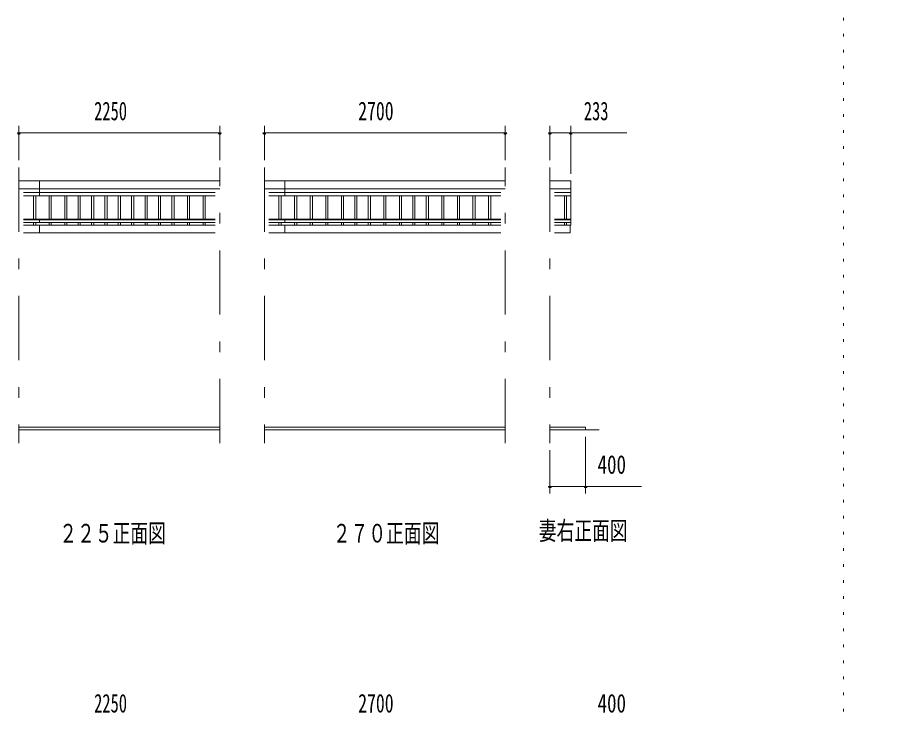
# Model space of a CAD drawing. Units: millimetres, scale not verified. Extents: x -35377 to 35393, y -16800 to 16800.
# Drawn here: x -21384 to -11557, y 975 to 8792 of the extents above; entities that cross this region are included whole.
import ezdxf
from ezdxf.enums import TextEntityAlignment as Align

# ---------------------------------------------------------------- set-up
doc = ezdxf.new("R2010")
doc.units = ezdxf.units.MM
doc.header["$LTSCALE"] = 60
doc.linetypes.add('USER3', pattern=[24, 12, -5, 2, -5])
doc.linetypes.add('USER4', pattern=[3, 0.5, -2.5])
for name, color, linetype, lineweight in [('0-2_1-08BOLD', 7, 'Continuous', 18), ('0-3_1-28CENTER', 3, 'USER3', 18), ('0-4_1-48THIN', 4, 'Continuous', 18), ('0-5_1-58DIM', 3, 'Continuous', 18), ('0-D_F-E_J_ADD', 5, 'USER4', 18)]:
    doc.layers.add(name, color=color, linetype=linetype, lineweight=lineweight)
doc.styles.add('ＭＳ ゴシック', font='')
doc.styles.get('ＭＳ ゴシック').set_extended_font_data('MS Gothic')

msp = doc.modelspace()

# ---------------------------------------------------------------- linework, layer by layer
at = {"layer": '0-2_1-08BOLD'}
for p, q in [((-21367.83, 6963.33), (-19117.83, 6963.33)), ((-21137.83, 6794.38), (-21137.83, 6963.33)), ((-18617.84, 6963.33), (-15917.84, 6963.33)), ((-18387.84, 6794.38), (-18387.84, 6963.33)), ((-19117.83, 6872.55), (-21367.83, 6872.55)), ((-21317.02, 6833.46), (-19168.63, 6833.46)), ((-19168.63, 6794.38), (-21317.02, 6794.38)), ((-15917.84, 6872.55), (-18617.84, 6872.55)), ((-18567.04, 6833.46), (-15968.64, 6833.46)), ((-15968.64, 6794.38), (-18567.04, 6794.38)), ((-15417.83, 6872.55), (-15184.83, 6872.55)), ((-15184.83, 6833.46), (-15367.03, 6833.46)), ((-15367.03, 6794.38), (-15184.83, 6794.38)), ((-21317.02, 6534.23), (-19168.63, 6534.23)), ((-19168.63, 6524.84), (-21317.02, 6524.84)), ((-21317.02, 6495.21), (-19168.63, 6495.21)), ((-21137.83, 6495.21), (-21137.83, 6534.23)), ((-18567.04, 6534.23), (-15968.64, 6534.23)), ((-15968.64, 6524.84), (-18567.04, 6524.84)), ((-18567.04, 6495.21), (-15968.64, 6495.21)), ((-18387.84, 6534.23), (-18387.84, 6495.21)), ((-15367.03, 6534.23), (-15184.83, 6534.23)), ((-15184.83, 6524.84), (-15367.03, 6524.84)), ((-15367.03, 6495.21), (-15184.83, 6495.21)), ((-19168.63, 6468.03), (-21317.02, 6468.03)), ((-21137.83, 6382.18), (-21137.83, 6468.03)), ((-15968.64, 6468.03), (-18567.04, 6468.03)), ((-18387.84, 6468.03), (-18387.84, 6382.18)), ((-15184.83, 6468.03), (-15367.03, 6468.03)), ((-21317.02, 6382.18), (-19168.63, 6382.18)), ((-18567.04, 6382.18), (-15968.64, 6382.18)), ((-19117.83, 4204.33), (-21367.83, 4204.33)), ((-21367.83, 4174.33), (-19117.83, 4174.33)), ((-18617.84, 4204.33), (-15917.84, 4204.33)), ((-15917.84, 4174.33), (-18617.84, 4174.33)), ((-15017.83, 4204.33), (-15417.83, 4204.33)), ((-15417.83, 4174.33), (-14867.83, 4174.33)), ((-15017.83, 4204.33), (-15017.83, 4174.33))]:
    msp.add_line(p, q, dxfattribs=at)
for points in [[(-15184.83, 6468.03), (-15184.83, 6963.33), (-15417.83, 6963.33)], [(-15367.03, 6382.18), (-15189.83, 6382.18), (-15189.83, 6468.03)]]:
    msp.add_lwpolyline(points, dxfattribs=at)
at = {"layer": '0-3_1-28CENTER'}
for p, q in [((-21367.83, 7113.33), (-21367.83, 4024.33)), ((-19117.83, 4024.33), (-19117.83, 7113.33)), ((-18617.84, 7113.33), (-18617.84, 4024.33)), ((-15917.84, 4024.33), (-15917.84, 7113.33)), ((-15417.83, 7113.33), (-15417.83, 4024.33))]:
    msp.add_line(p, q, dxfattribs=at)
at = {"layer": '0-4_1-48THIN'}
for p, q in [((-21205.32, 6794.38), (-21205.32, 6534.23)), ((-21180.32, 6534.23), (-21180.32, 6794.38)), ((-21030.32, 6534.23), (-21030.32, 6794.38)), ((-21005.32, 6794.38), (-21005.32, 6534.23)), ((-20855.32, 6794.38), (-20855.32, 6534.23)), ((-20830.32, 6534.23), (-20830.32, 6794.38)), ((-20705.32, 6534.23), (-20705.32, 6794.38)), ((-20680.32, 6794.38), (-20680.32, 6534.23)), ((-20555.32, 6794.38), (-20555.32, 6534.23)), ((-20530.32, 6534.23), (-20530.32, 6794.38)), ((-20405.32, 6534.23), (-20405.32, 6794.38)), ((-20380.32, 6794.38), (-20380.32, 6534.23)), ((-20255.32, 6794.38), (-20255.32, 6534.23)), ((-20230.32, 6534.23), (-20230.32, 6794.38)), ((-20105.32, 6534.23), (-20105.32, 6794.38)), ((-20080.32, 6794.38), (-20080.32, 6534.23)), ((-19955.32, 6794.38), (-19955.32, 6534.23)), ((-19930.32, 6534.23), (-19930.32, 6794.38)), ((-19805.32, 6534.23), (-19805.32, 6794.38)), ((-19780.32, 6794.38), (-19780.32, 6534.23)), ((-19655.33, 6794.38), (-19655.33, 6534.23)), ((-19630.32, 6534.23), (-19630.32, 6794.38)), ((-19480.32, 6534.23), (-19480.32, 6794.38)), ((-19455.32, 6794.38), (-19455.32, 6534.23)), ((-19305.33, 6794.38), (-19305.33, 6534.23)), ((-19280.33, 6534.23), (-19280.33, 6794.38)), ((-18455.33, 6534.23), (-18455.33, 6794.38)), ((-18430.33, 6794.38), (-18430.33, 6534.23)), ((-18280.33, 6534.23), (-18280.33, 6794.38)), ((-18255.33, 6794.38), (-18255.33, 6534.23)), ((-18105.33, 6534.23), (-18105.33, 6794.38)), ((-18080.33, 6794.38), (-18080.33, 6534.23)), ((-17930.33, 6534.23), (-17930.33, 6794.38)), ((-17905.33, 6794.38), (-17905.33, 6534.23)), ((-17755.33, 6534.23), (-17755.33, 6794.38)), ((-17730.33, 6794.38), (-17730.33, 6534.23)), ((-17605.33, 6534.23), (-17605.33, 6794.38)), ((-17580.33, 6794.38), (-17580.33, 6534.23)), ((-17455.34, 6534.23), (-17455.34, 6794.38)), ((-17430.34, 6794.38), (-17430.34, 6534.23)), ((-17280.33, 6534.23), (-17280.33, 6794.38)), ((-17255.33, 6794.38), (-17255.33, 6534.23)), ((-17105.33, 6534.23), (-17105.33, 6794.38)), ((-17080.33, 6794.38), (-17080.33, 6534.23)), ((-16955.34, 6534.23), (-16955.34, 6794.38)), ((-16930.33, 6794.38), (-16930.33, 6534.23)), ((-16805.33, 6534.23), (-16805.33, 6794.38)), ((-16780.33, 6794.38), (-16780.33, 6534.23)), ((-16630.34, 6534.23), (-16630.34, 6794.38)), ((-16605.33, 6794.38), (-16605.33, 6534.23)), ((-16455.34, 6534.23), (-16455.34, 6794.38)), ((-16430.33, 6794.38), (-16430.33, 6534.23)), ((-16280.33, 6534.23), (-16280.33, 6794.38)), ((-16255.34, 6794.38), (-16255.34, 6534.23)), ((-16105.34, 6534.23), (-16105.34, 6794.38)), ((-16080.33, 6794.38), (-16080.33, 6534.23)), ((-15255.33, 6794.38), (-15255.33, 6534.23)), ((-15230.33, 6534.23), (-15230.33, 6794.38)), ((-21205.32, 6495.21), (-21205.32, 6468.03)), ((-21180.32, 6468.03), (-21180.32, 6495.21)), ((-21030.32, 6468.03), (-21030.32, 6495.21)), ((-21005.32, 6495.21), (-21005.32, 6468.03)), ((-20855.32, 6495.21), (-20855.32, 6468.03)), ((-20830.32, 6468.03), (-20830.32, 6495.21)), ((-20705.32, 6468.03), (-20705.32, 6495.21)), ((-20680.32, 6495.21), (-20680.32, 6468.03)), ((-20555.32, 6495.21), (-20555.32, 6468.03)), ((-20530.32, 6468.03), (-20530.32, 6495.21)), ((-20405.32, 6468.03), (-20405.32, 6495.21)), ((-20380.32, 6495.21), (-20380.32, 6468.03)), ((-20255.32, 6495.21), (-20255.32, 6468.03)), ((-20230.32, 6468.03), (-20230.32, 6495.21)), ((-20105.32, 6468.03), (-20105.32, 6495.21)), ((-20080.32, 6495.21), (-20080.32, 6468.03)), ((-19955.32, 6495.21), (-19955.32, 6468.03)), ((-19930.32, 6468.03), (-19930.32, 6495.21)), ((-19805.32, 6468.03), (-19805.32, 6495.21)), ((-19780.32, 6495.21), (-19780.32, 6468.03)), ((-19655.33, 6495.21), (-19655.33, 6468.03)), ((-19630.32, 6468.03), (-19630.32, 6495.21)), ((-19480.32, 6468.03), (-19480.32, 6495.21)), ((-19455.32, 6495.21), (-19455.32, 6468.03)), ((-19305.33, 6495.21), (-19305.33, 6468.03)), ((-19280.33, 6468.03), (-19280.33, 6495.21)), ((-18455.33, 6495.21), (-18455.33, 6468.03)), ((-18430.33, 6468.03), (-18430.33, 6495.21)), ((-18280.33, 6495.21), (-18280.33, 6468.03)), ((-18255.33, 6468.03), (-18255.33, 6495.21)), ((-18105.33, 6495.21), (-18105.33, 6468.03)), ((-18080.33, 6468.03), (-18080.33, 6495.21)), ((-17930.33, 6495.21), (-17930.33, 6468.03)), ((-17905.33, 6468.03), (-17905.33, 6495.21)), ((-17755.33, 6495.21), (-17755.33, 6468.03)), ((-17730.33, 6468.03), (-17730.33, 6495.21)), ((-17605.33, 6495.21), (-17605.33, 6468.03)), ((-17580.33, 6468.03), (-17580.33, 6495.21)), ((-17455.34, 6495.21), (-17455.34, 6468.03)), ((-17430.34, 6468.03), (-17430.34, 6495.21)), ((-17280.33, 6495.21), (-17280.33, 6468.03)), ((-17255.33, 6468.03), (-17255.33, 6495.21)), ((-17105.33, 6495.21), (-17105.33, 6468.03)), ((-17080.33, 6468.03), (-17080.33, 6495.21)), ((-16955.34, 6495.21), (-16955.34, 6468.03)), ((-16930.33, 6468.03), (-16930.33, 6495.21)), ((-16805.33, 6495.21), (-16805.33, 6468.03)), ((-16780.33, 6468.03), (-16780.33, 6495.21)), ((-16630.34, 6495.21), (-16630.34, 6468.03)), ((-16605.33, 6468.03), (-16605.33, 6495.21)), ((-16455.34, 6495.21), (-16455.34, 6468.03)), ((-16430.33, 6468.03), (-16430.33, 6495.21)), ((-16280.33, 6495.21), (-16280.33, 6468.03)), ((-16255.34, 6468.03), (-16255.34, 6495.21)), ((-16105.34, 6495.21), (-16105.34, 6468.03)), ((-16080.33, 6468.03), (-16080.33, 6495.21)), ((-15255.33, 6495.21), (-15255.33, 6468.03)), ((-15230.33, 6468.03), (-15230.33, 6495.21))]:
    msp.add_line(p, q, dxfattribs=at)
at = {"layer": '0-5_1-58DIM'}
for p, q in [((-21367.83, 7579.33), (-21367.83, 7193.33)), ((-19117.83, 7193.33), (-19117.83, 7579.33)), ((-18617.84, 7579.33), (-18617.84, 7193.33)), ((-15917.84, 7193.33), (-15917.84, 7579.33)), ((-15417.83, 7579.33), (-15417.83, 7193.33)), ((-15184.83, 7043.33), (-15184.83, 7579.33)), ((-21351.83, 7499.33), (-21383.83, 7499.33)), ((-21367.83, 7499.33), (-19117.83, 7499.33)), ((-19101.83, 7499.33), (-19133.83, 7499.33)), ((-18601.84, 7499.33), (-18633.84, 7499.33)), ((-18617.84, 7499.33), (-15917.84, 7499.33)), ((-15901.84, 7499.33), (-15933.84, 7499.33)), ((-15401.83, 7499.33), (-15433.83, 7499.33)), ((-15417.83, 7499.33), (-15184.83, 7499.33)), ((-15168.83, 7499.33), (-15200.83, 7499.33)), ((-15184.83, 7499.33), (-14556.83, 7499.33)), ((-15017.83, 3459.34), (-15017.83, 4094.33)), ((-15417.83, 3944.33), (-15417.83, 3459.34)), ((-15401.83, 3539.34), (-15433.83, 3539.34)), ((-15417.83, 3539.34), (-15017.83, 3539.34)), ((-15001.83, 3539.34), (-15033.83, 3539.34)), ((-15017.83, 3539.34), (-14389.83, 3539.34))]:
    msp.add_line(p, q, dxfattribs=at)
for centre in [(-21367.83, 7499.33), (-19117.83, 7499.33), (-18617.84, 7499.33), (-15917.84, 7499.33), (-15417.83, 7499.33), (-15184.83, 7499.33), (-15417.83, 3539.34), (-15017.83, 3539.34)]:
    msp.add_arc(centre, 16, 180, 0, dxfattribs=at)
at = {"layer": '0-D_F-E_J_ADD'}
msp.add_lwpolyline([(35393.25, -16800), (-12126.75, -16800), (-12126.75, 16800), (35393.25, 16800)], close=True, dxfattribs=at)

# ---------------------------------------------------------------- texts
at = {"layer": '0-5_1-58DIM', "color": 7, "style": 'ＭＳ ゴシック'}
for s, width, p in [('2250', 0.65, (-20525.52, 7579.33)), ('2700', 0.7, (-17566.4, 7579.33)), ('233', 0.65, (-15037.91, 7579.33)), ('400', 0.75, (-14884.03, 3619.34)), ('妻右正面図', 0.7, (-15542.83, 2877.76)), ('２２５正面図', 0.7, (-20915.35, 2849.34)), ('２７０正面図', 0.7, (-17850.35, 2849.34)), ('2250', 0.65, (-20525.52, 945.04)), ('2700', 0.7, (-17566.4, 945.04)), ('400', 0.75, (-14884.02, 945.04))]:
    msp.add_text(s, height=208.4, dxfattribs=dict(at, width=width)).set_placement(p, align=Align.BOTTOM_LEFT)

doc.saveas('drawing.dxf')
